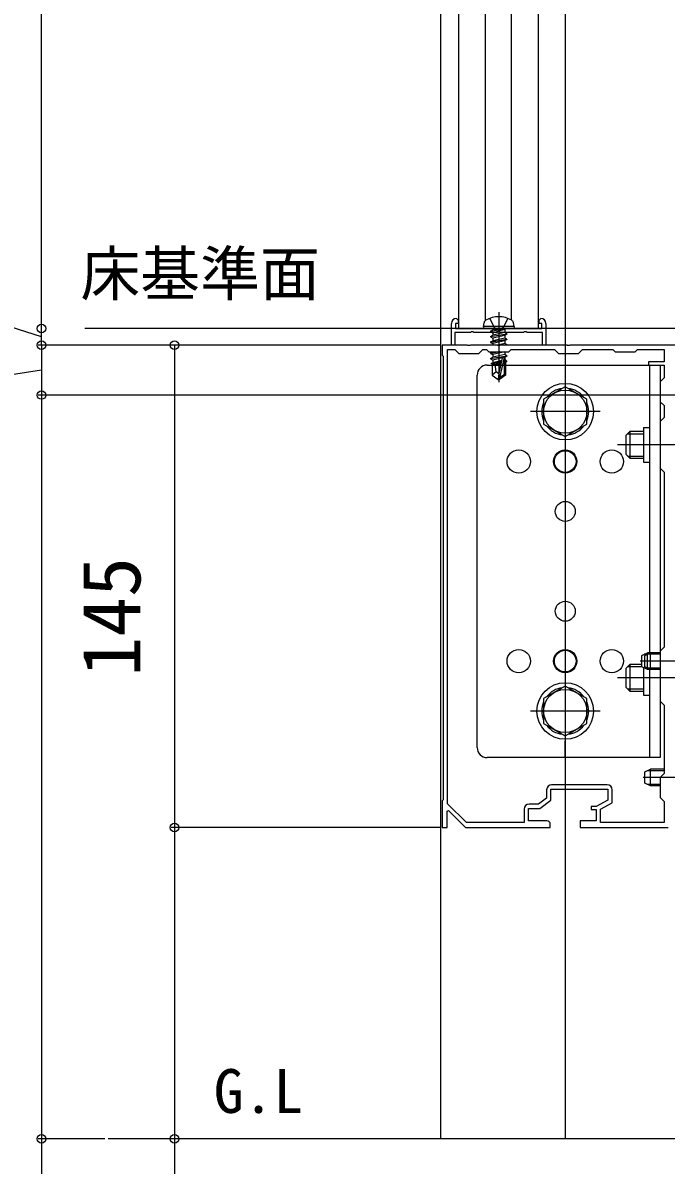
# Model space of a CAD drawing. Units: millimetres, scale not verified. Extents: x -1050 to 1050, y -1565 to 1555.
# Drawn here: x -317.1 to -123.6, y 196.6 to 540 of the extents above; entities that cross this region are included whole.
import ezdxf
from ezdxf.enums import TextEntityAlignment as Align

# ---------------------------------------------------------------- set-up
doc = ezdxf.new("R2010")
doc.units = ezdxf.units.MM
doc.header["$LTSCALE"] = 8
for name, color, linetype in [('0-1_USER1', 3, 'Continuous'), ('0-2_YKK_11', 7, 'Continuous'), ('0-4_YKK_12', 2, 'Continuous'), ('0-5_YKK_13', 4, 'Continuous'), ('0-7_YKK_D', 6, 'Continuous'), ('0-9_YSS_K', 3, 'Continuous')]:
    doc.layers.add(name, color=color, linetype=linetype)
doc.styles.add('ＭＳ ゴシック', font='')
doc.styles.get('ＭＳ ゴシック').set_extended_font_data('MS Gothic')

msp = doc.modelspace()

# ---------------------------------------------------------------- linework, layer by layer
at = {"layer": '0-2_YKK_11'}
msp.add_line((-141.32, 310.893), (-158.02, 310.893), dxfattribs=at)
for points in [[(-186.62, 451.093), (-186.12, 450.593), (-186.12, 449.593), (-186.92, 449.593), (-186.92, 448.093), (-173.92, 448.093)], [(-173.92, 448.093), (-160.92, 448.093), (-160.92, 449.593), (-161.72, 449.593), (-161.72, 450.593), (-161.22, 451.093)], [(-159.72, 449.593), (-159.72, 443.093), (-160.72, 443.093), (-160.72, 446.893), (-165.4, 446.893), (-165.66, 447.043), (-166.18, 447.043), (-166.44, 446.893), (-173.4, 446.893), (-173.66, 447.043), (-173.92, 447.193), (-174.18, 447.043), (-174.44, 446.893), (-181.4, 446.893), (-181.66, 447.043), (-182.18, 447.043), (-182.44, 446.893), (-187.12, 446.893), (-187.12, 443.093), (-188.12, 443.093), (-188.12, 449.593)], [(-118.92, 443.093), (-152.462, 443.093), (-152.645, 442.973), (-153.195, 442.973), (-153.378, 443.093), (-173.462, 443.093), (-173.645, 442.973), (-174.195, 442.973), (-174.378, 443.093), (-182.462, 443.093), (-182.645, 442.973), (-183.195, 442.973), (-183.378, 443.093), (-190.92, 443.093), (-190.92, 440.093), (-190.62, 439.793)], [(-190.62, 439.793), (-190.62, 306.393), (-190.92, 306.093), (-190.92, 298.093), (-189.42, 298.093), (-189.42, 302.992), (-189.052, 303.147), (-183.92, 298.093), (-158.42, 298.093), (-158.42, 299.093)], [(-189.32, 305.235), (-189.32, 441.793), (-187.12, 441.793), (-185.92, 440.593), (-179.92, 440.593), (-178.72, 441.793), (-177.62, 441.793), (-176.92, 441.093), (-170.92, 441.093), (-170.22, 441.793), (-157.12, 441.793), (-155.92, 440.593), (-149.92, 440.593), (-148.72, 441.793), (-139.62, 441.793), (-138.92, 441.093), (-132.92, 441.093), (-132.22, 441.793), (-124.22, 441.793), (-124.22, 438.093), (-128.92, 438.093), (-128.92, 437.093), (-124.22, 437.093), (-124.22, 433.293), (-125.42, 432.093), (-125.42, 426.093), (-124.22, 424.893), (-124.22, 421.293), (-125.42, 420.093), (-125.42, 406.093), (-124.22, 404.893), (-124.22, 352.293), (-125.42, 351.093), (-125.42, 336.093), (-124.22, 334.893), (-124.22, 314.293), (-125.42, 313.093), (-125.42, 307.093), (-124.22, 305.893), (-124.22, 299.593)], [(-159.42, 300.093), (-165.02, 300.093), (-165.02, 303.793), (-161.52, 303.793), (-158.22, 306.293), (-158.22, 309.593), (-141.12, 309.593), (-141.12, 306.293), (-144.62, 304.393), (-146.12, 304.393), (-146.12, 303.493), (-144.62, 303.493), (-144.62, 300.093), (-149.42, 300.093), (-149.42, 298.093), (-122.92, 298.093)], [(-159.52, 309.393), (-159.52, 306.939), (-161.957, 305.093), (-164.82, 305.093)], [(-124.22, 299.593), (-143.32, 299.593), (-143.32, 303.619), (-139.82, 305.519), (-139.82, 309.393)], [(-166.32, 303.593), (-166.32, 299.593), (-183.59, 299.593), (-189.32, 305.235)]]:
    msp.add_lwpolyline(points, dxfattribs=at)
for centre, radius, start, end in [((-186.62, 449.593), 1.5, 89.99978, 179.99976), ((-161.22, 449.593), 1.5, 0.00001, 89.99999), ((-158.02, 309.393), 1.5, 90.00001, 179.99999), ((-141.32, 309.393), 1.5, 0.00001, 89.99999), ((-164.82, 303.593), 1.5, 90.00001, 179.99999), ((-159.42, 299.093), 1, 0.00001, 89.99999)]:
    msp.add_arc(centre, radius, start, end, dxfattribs=at)
at = {"layer": '0-4_YKK_12'}
for p, q in [((-153.92, 1098.467), (-153.92, 204.486)), ((-191.42, 1079.467), (-191.42, 204.486)), ((-185.92, 448.093), (-185.92, 1001.467)), ((-161.92, 448.093), (-161.92, 1001.467)), ((-177.955, 450.46), (-177.955, 999.1)), ((-170.085, 450.593), (-170.085, 998.967)), ((163.309, 448.093), (-298.42, 448.093)), ((-185.92, 448.093), (-161.92, 448.093))]:
    msp.add_line(p, q, dxfattribs=at)
at = {"layer": '0-5_YKK_13'}
for p, q in [((-173.92, 453.036), (-173.92, 431.964)), ((-178.524, 448.681), (-178.322, 449.828)), ((-169.316, 448.681), (-178.524, 448.681)), ((-178.524, 448.681), (-178.421, 448.093)), ((-169.419, 448.093), (-178.421, 448.093)), ((-176.392, 447.328), (-172.154, 448.034)), ((-172.154, 447.916), (-176.392, 447.21)), ((-176.392, 447.328), (-175.744, 447.701)), ((-176.392, 447.328), (-176.392, 447.21)), ((-176.392, 447.328), (-176.392, 447.21)), ((-176.392, 447.21), (-175.744, 446.836)), ((-176.392, 445.68), (-171.448, 446.504)), ((-172.154, 448.034), (-175.744, 447.701)), ((-175.744, 446.836), (-172.154, 447.916)), ((-175.744, 447.857), (-175.744, 447.701)), ((-172.096, 446.877), (-175.744, 446.054)), ((-175.744, 446.836), (-175.744, 446.054)), ((-172.154, 448.034), (-172.154, 447.916)), ((-172.096, 447.857), (-172.096, 446.877)), ((-171.448, 446.504), (-172.096, 446.877)), ((-171.448, 446.504), (-171.448, 446.386)), ((-169.316, 448.681), (-169.518, 449.828)), ((-169.316, 448.681), (-169.419, 448.093)), ((-171.448, 446.386), (-176.392, 445.562)), ((-176.392, 445.68), (-175.744, 446.054)), ((-176.392, 445.68), (-176.392, 445.562)), ((-176.392, 445.562), (-175.744, 445.188)), ((-176.392, 444.032), (-171.448, 444.856)), ((-171.448, 444.738), (-176.392, 443.914)), ((-176.392, 444.032), (-175.744, 444.406)), ((-176.392, 444.032), (-176.392, 443.914)), ((-176.392, 443.914), (-175.744, 443.54)), ((-172.096, 446.012), (-175.744, 445.188)), ((-172.096, 445.23), (-175.744, 444.406)), ((-175.744, 445.188), (-175.744, 444.406)), ((-175.744, 443.54), (-175.744, 443.093)), ((-172.096, 443.582), (-174.312, 443.081)), ((-172.14, 443.093), (-171.448, 443.208)), ((-171.448, 446.386), (-172.096, 446.012)), ((-172.096, 446.012), (-172.096, 445.23)), ((-171.448, 444.856), (-172.096, 445.23)), ((-172.096, 444.364), (-172.096, 443.582)), ((-171.448, 443.208), (-172.096, 443.582)), ((-171.448, 444.856), (-171.448, 444.738)), ((-171.448, 443.208), (-171.448, 443.09)), ((-176.392, 440.736), (-175.744, 441.11)), ((-173.546, 441.093), (-176.392, 440.618)), ((-176.392, 440.736), (-174.252, 441.093)), ((-176.392, 440.736), (-176.392, 440.618)), ((-176.392, 440.618), (-175.744, 440.245)), ((-176.392, 439.088), (-171.448, 439.912)), ((-171.448, 439.795), (-176.392, 438.971)), ((-172.096, 440.286), (-175.744, 439.462)), ((-175.744, 440.245), (-175.744, 439.462)), ((-172.096, 441.069), (-172.096, 440.286)), ((-171.448, 439.912), (-172.096, 440.286)), ((-171.448, 439.912), (-171.448, 439.795)), ((-177.42, 437.093), (-125.42, 437.093)), ((-176.392, 439.088), (-175.744, 439.462)), ((-176.392, 439.088), (-176.392, 438.971)), ((-176.392, 438.971), (-175.744, 438.597)), ((-173.121, 438.076), (-176.156, 437.576)), ((-176.156, 437.576), (-175.744, 437.814)), ((-175.921, 437.465), (-176.156, 437.576)), ((-175.921, 437.465), (-175.921, 434.022)), ((-173.279, 437.382), (-175.921, 437.382)), ((-172.855, 439.249), (-175.744, 438.597)), ((-175.744, 438.597), (-175.744, 437.814)), ((-173.042, 438.424), (-175.744, 437.814)), ((-173.193, 437.763), (-175.154, 437.382)), ((-172.849, 439.273), (-173.92, 434.564)), ((-172.339, 439.394), (-173.743, 433.217)), ((-172.096, 438.638), (-172.276, 438.597)), ((-171.566, 438.332), (-172.272, 438.216)), ((-171.566, 438.079), (-172.272, 437.941)), ((-171.919, 437.382), (-172.272, 437.382)), ((-172.096, 439.421), (-172.096, 438.638)), ((-171.566, 438.332), (-172.096, 438.638)), ((-171.919, 437.875), (-171.919, 434.022)), ((-171.566, 438.332), (-171.566, 438.079)), ((-153.92, 437.093), (-153.92, 432.093)), ((-128.62, 437.093), (-128.62, 350.593)), ((-125.42, 437.093), (-125.42, 319.093)), ((-180.42, 322.093), (-180.42, 434.093)), ((-174.744, 435.027), (-175.921, 434.022)), ((-175.921, 434.022), (-174.097, 432.791)), ((-173.92, 434.564), (-174.097, 432.791)), ((-174.097, 432.791), (-173.743, 432.791)), ((-173.92, 434.564), (-173.92, 432.791)), ((-171.919, 434.022), (-173.743, 432.791)), ((-173.743, 433.217), (-173.743, 432.791)), ((-171.919, 434.022), (-172.272, 434.209)), ((-153.92, 433.593), (-153.92, 412.593)), ((-143.42, 423.093), (-164.42, 423.093)), ((-135.72, 415.893), (-134.52, 417.093)), ((-135.72, 415.893), (-135.72, 410.293)), ((-135.168, 416.445), (-130.42, 416.445)), ((-130.42, 417.093), (-134.52, 417.093)), ((-134.52, 417.093), (-134.52, 409.093)), ((-130.42, 418.293), (-130.42, 407.893)), ((-130.42, 418.293), (-128.62, 418.293)), ((-111.72, 413.093), (-138.22, 413.093)), ((-135.72, 410.293), (-134.52, 409.093)), ((-135.168, 409.741), (-130.42, 409.741)), ((-134.52, 409.093), (-130.42, 409.093)), ((-130.42, 407.893), (-128.62, 407.893)), ((-130.92, 349.793), (-129.22, 350.593)), ((-130.02, 349.793), (-128.32, 350.593)), ((-125.42, 350.593), (-129.22, 350.593)), ((-129.22, 345.593), (-129.22, 350.593)), ((-125.42, 350.593), (-128.32, 350.593)), ((-128.32, 345.593), (-128.32, 350.593)), ((-135.72, 345.893), (-134.52, 347.093)), ((-130.92, 347.093), (-134.52, 347.093)), ((-134.52, 347.093), (-134.52, 339.093)), ((-117.42, 348.093), (-131.42, 348.093)), ((-130.92, 346.393), (-130.92, 349.793)), ((-116.52, 348.093), (-130.52, 348.093)), ((-125.42, 350.16), (-130.14, 350.16)), ((-130.02, 346.393), (-130.02, 349.793)), ((-125.42, 350.16), (-129.24, 350.16)), ((-153.92, 343.593), (-153.92, 322.593)), ((-135.72, 345.893), (-135.72, 340.293)), ((-135.168, 346.445), (-130.92, 346.445)), ((-129.22, 345.593), (-130.92, 346.393)), ((-130.42, 346.157), (-130.42, 337.893)), ((-125.42, 346.026), (-130.14, 346.026)), ((-128.32, 345.593), (-130.02, 346.393)), ((-125.42, 346.026), (-129.24, 346.026)), ((-125.42, 345.593), (-129.22, 345.593)), ((-128.62, 345.593), (-128.62, 319.093)), ((-125.42, 345.593), (-128.32, 345.593)), ((-111.72, 343.093), (-138.22, 343.093)), ((-135.72, 340.293), (-134.52, 339.093)), ((-135.168, 339.741), (-130.42, 339.741)), ((-134.52, 339.093), (-130.42, 339.093)), ((-130.42, 337.893), (-128.62, 337.893)), ((-143.42, 333.093), (-164.42, 333.093)), ((-153.92, 319.093), (-153.92, 324.093)), ((-125.42, 319.093), (-177.42, 319.093)), ((-116.52, 313.093), (-130.52, 313.093)), ((-130.02, 314.793), (-128.32, 315.593)), ((-130.02, 311.393), (-130.02, 314.793)), ((-124.22, 315.16), (-129.24, 315.16)), ((-124.22, 315.593), (-128.32, 315.593)), ((-128.32, 310.593), (-128.32, 315.593)), ((-128.32, 310.593), (-130.02, 311.393)), ((-125.42, 311.026), (-129.24, 311.026)), ((-125.42, 310.593), (-128.32, 310.593))]:
    msp.add_line(p, q, dxfattribs=at)
for points in [[(-176.627, 451.129), (-175.268, 448.402), (-173.92, 447.686)], [(-171.213, 451.129), (-172.572, 448.402), (-173.92, 447.686)], [(-171.448, 444.738), (-172.096, 444.364), (-175.744, 443.54)], [(-172.054, 441.093), (-172.096, 441.069), (-175.744, 440.245)], [(-171.448, 439.795), (-172.096, 439.421), (-172.321, 439.37)], [(-173.92, 434.438), (-174.744, 435.027), (-174.979, 437.382)], [(-172.272, 439.208), (-172.272, 434.209), (-173.743, 433.217)], [(-171.566, 438.079), (-172.096, 437.773), (-172.272, 437.733)]]:
    msp.add_lwpolyline(points, dxfattribs=at)
for points in [[(-153.92, 430.598), (-160.42, 426.846), (-160.42, 419.34), (-153.92, 415.587), (-147.42, 419.34), (-147.42, 426.846)], [(-153.92, 340.598), (-160.42, 336.846), (-160.42, 329.34), (-153.92, 325.587), (-147.42, 329.34), (-147.42, 336.846)]]:
    msp.add_lwpolyline(points, close=True, dxfattribs=at)
for centre, radius in [((-153.92, 423.093), 8.5), ((-153.92, 423.093), 6.5), ((-167.92, 408.093), 3.5), ((-153.92, 408.093), 3.5), ((-153.92, 408.093), 3.25), ((-139.92, 408.093), 3.5), ((-153.92, 393.093), 3), ((-153.92, 363.093), 3), ((-167.92, 348.093), 3.5), ((-153.92, 348.093), 3.5), ((-153.92, 348.093), 3.25), ((-139.92, 348.093), 3.5), ((-153.92, 333.093), 8.5), ((-153.92, 333.093), 6.5)]:
    msp.add_circle(centre, radius, dxfattribs=at)
for centre, radius, start, end in [((-177.279, 449.645), 1.059, 120.63591, 170), ((-173.92, 443.973), 7.651, 59.36409, 120.63591), ((-170.561, 449.645), 1.059, 10, 59.36409), ((-175.98, 447.857), 0.235, 0, 90), ((-171.86, 447.857), 0.235, 90, 180), ((-177.42, 434.093), 3, 90, 180), ((-172.564, 439.208), 0.292, 0, 167.19096), ((-153.92, 423.093), 7.05, 97.21814, 142.78186), ((-153.92, 423.093), 7.05, 37.21814, 82.78186), ((-153.92, 423.093), 7.05, 157.21814, 202.78186), ((-153.92, 423.093), 7.05, 337.21814, 22.78186), ((-153.92, 423.093), 7.05, 217.21814, 262.78186), ((-153.92, 423.093), 7.05, 277.21814, 322.78186), ((-153.92, 333.093), 7.05, 97.21814, 142.78186), ((-153.92, 333.093), 7.05, 37.21814, 82.78186), ((-153.92, 333.093), 7.05, 157.21814, 202.78186), ((-153.92, 333.093), 7.05, 337.21814, 22.78186), ((-153.92, 333.093), 7.05, 217.21814, 262.78186), ((-153.92, 333.093), 7.05, 277.21814, 322.78186), ((-177.42, 322.093), 3, 180, 270)]:
    msp.add_arc(centre, radius, start, end, dxfattribs=at)
at = {"layer": '0-7_YKK_D'}
for p, q in [((-311.42, 448.093), (-311.42, 1076.467)), ((-311.42, 448.093), (-311.42, 453.193)), ((-311.42, 443.093), (-311.42, 448.093)), ((-311.42, 443.093), (-311.42, 448.093)), ((-191.62, 443.093), (-312.42, 443.093)), ((-191.62, 443.093), (-312.42, 443.093)), ((-311.42, 443.093), (-311.42, 437.993)), ((-311.42, 443.093), (-311.42, 428.093)), ((-191.62, 443.093), (-272.42, 443.093)), ((-271.42, 443.093), (-271.42, 298.093)), ((-75.42, 428.093), (-312.42, 428.093)), ((-75.42, 428.093), (-312.42, 428.093)), ((-191.62, 298.093), (-272.42, 298.093)), ((-201.42, 298.093), (-272.42, 298.093)), ((-292.427, 204.486), (-312.42, 204.486))]:
    msp.add_line(p, q, dxfattribs=at)
for points in [[(-311.42, 445.593), (-351.42, 458.358), (-351.42, 482.267)], [(-311.42, 435.593), (-351.42, 429.334), (-351.42, 389.88)], [(-311.42, 428.093), (-311.42, 204.486), (-311.42, -124.137)], [(-271.42, 298.093), (-271.42, 204.486), (-271.42, 44.976)]]:
    msp.add_lwpolyline(points, dxfattribs=at)
for centre in [(-311.42, 448.093), (-311.42, 443.093), (-311.42, 443.093), (-271.42, 443.093), (-311.42, 428.093), (-311.42, 428.093), (-271.42, 298.093), (-311.42, 204.486), (-271.42, 204.486)]:
    msp.add_circle(centre, 1.275, dxfattribs=at)
at = {"layer": '0-9_YSS_K'}
msp.add_line((910.871, 204.486), (-291.427, 204.486), dxfattribs=at)

# ---------------------------------------------------------------- texts
at = {"layer": '0-1_USER1', "style": 'ＭＳ ゴシック'}
for s, p in [('床基準面', (-299.739, 454.027)), ('G.L', (-259.636, 208.3))]:
    msp.add_text(s, height=13.2, dxfattribs=at).set_placement(p, align=Align.BOTTOM_LEFT)
at = {"layer": '0-7_YKK_D', "style": 'ＭＳ ゴシック'}
msp.add_text('145', height=17.6, rotation=90, dxfattribs=at).set_placement((-276.42, 343.456), align=Align.BOTTOM_LEFT)

doc.saveas('drawing.dxf')
